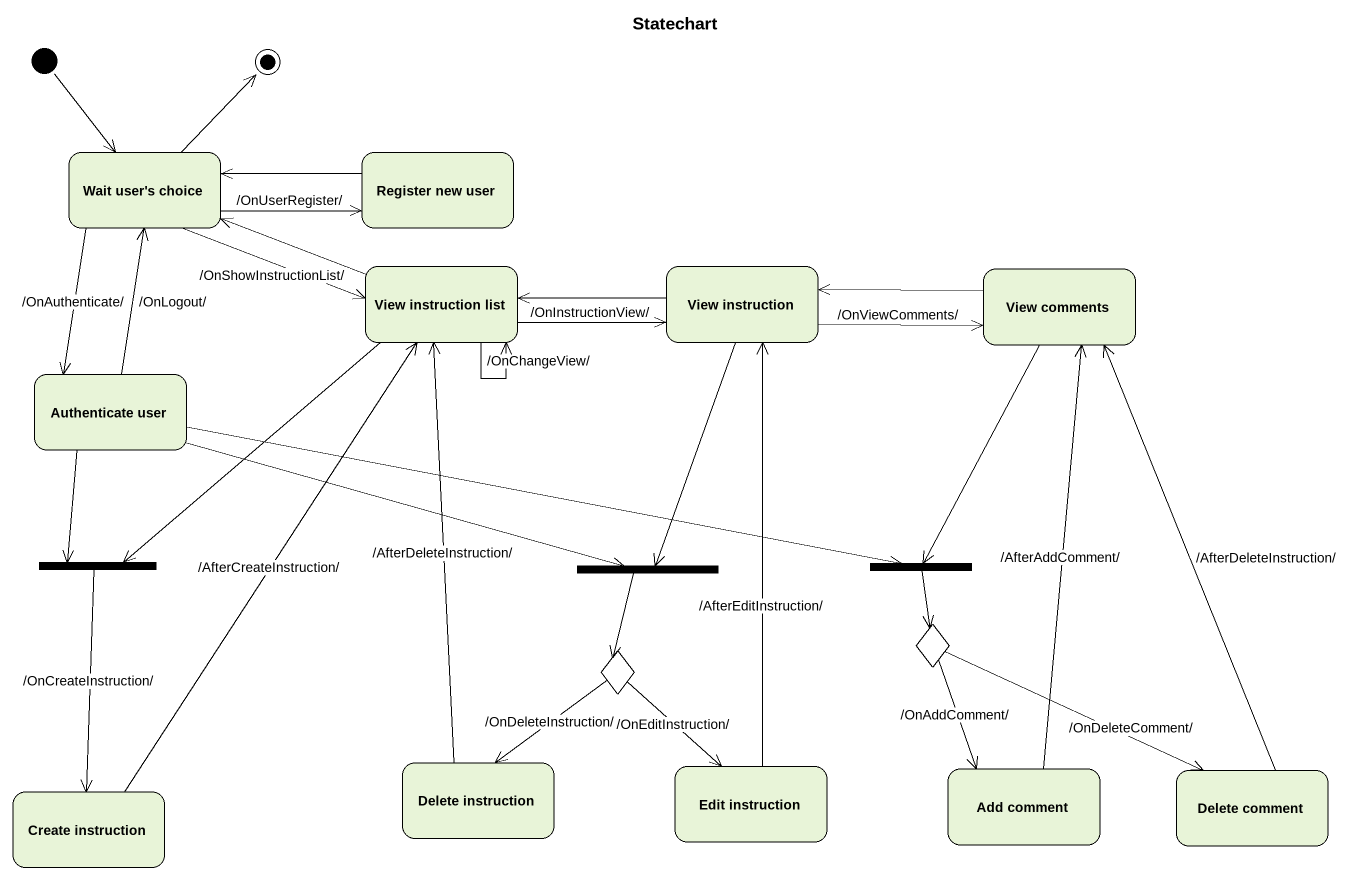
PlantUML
@startuml
title Statechart
hide empty description
state "Wait user's choice" as Wait_user_s_choice
state "Register new user" as Register_new_user
state "View instruction list" as View_instruction_list
state "View instruction" as View_instruction
state "View comments" as View_comments
state "Authenticate user" as Authenticate_user
state fork1 <<join>>
state fork2 <<join>>
state fork3 <<join>>
state choice1 <<choice>>
state choice2 <<choice>>
state "Delete instruction" as Delete_instruction
state "Edit instruction" as Edit_instruction
state "Add comment" as Add_comment
state "Delete comment" as Delete_comment
state "Create instruction" as Create_instruction
[*] --> Wait_user_s_choice
Wait_user_s_choice -right-> Register_new_user : /OnUserRegister/
Wait_user_s_choice -right-> View_instruction_list : /OnShowInstructionList/
Wait_user_s_choice --> Authenticate_user : /OnAuthenticate/
Register_new_user -left-> Wait_user_s_choice
View_instruction_list -left-> Wait_user_s_choice
View_instruction_list --> View_instruction_list : /OnChangeView/
View_instruction_list -right-> View_instruction : /OnInstructionView/
View_instruction_list --> fork1
View_instruction -left-> View_instruction_list
View_instruction -right-> View_comments : /OnViewComments/
View_instruction --> fork2
View_comments -left-> View_instruction
View_comments --> fork3
Authenticate_user -up-> Wait_user_s_choice : /OnLogout/
Authenticate_user --> fork1
Authenticate_user -right-> fork2
Authenticate_user -right-> fork3
fork1 --> Create_instruction : /OnCreateInstruction/
fork2 --> choice1
fork3 --> choice2
choice1 --> Delete_instruction : /OnDeleteInstruction/
choice1 --> Edit_instruction : /OnEditInstruction/
choice2 --> Add_comment : /OnAddComment/
choice2 -right-> Delete_comment : /OnDeleteComment/
Delete_instruction -up-> View_instruction_list : /AfterDeleteInstruction/
Edit_instruction -up-> View_instruction : /AfterEditInstruction/
Add_comment -up-> View_comments : /AfterAddComment/
Delete_comment -up-> View_comments : /AfterDeleteInstruction/
Create_instruction -up-> View_instruction_list : /AfterCreateInstruction/
Wait_user_s_choice -up-> [*]
@enduml
